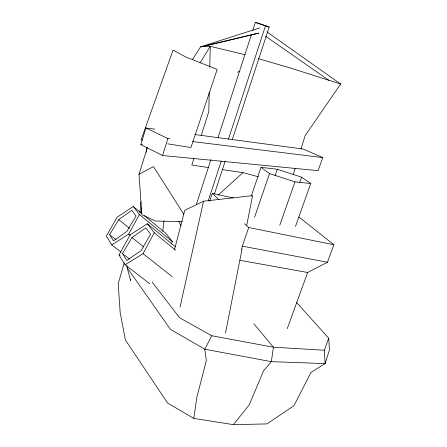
<?xml version="1.0" encoding="UTF-8"?>
<svg xmlns="http://www.w3.org/2000/svg" width="447" height="447" viewBox="0 0 447 447"><rect width="100%" height="100%" fill="white"/><g stroke="black" fill="none" stroke-linecap="round" stroke-linejoin="round"><path stroke-width="0.67" d="M209.23 92.149L208.799 111.605L201.251 135.363M209.783 67.139L210.246 46.298L200.591 46.806L192.339 59.758M139.844 212.699L141.012 201.586M146.191 152.276L146.895 147.504M141.001 212.783L141.498 207.944M162.775 231.283L163.937 220.907M328.713 338.239L329.422 349.979L325.131 363.595L311.006 372.385L293.947 405.72L266.904 423.912L233.401 424.65L193.819 418.42L196.881 397.109L206.352 360.623L204.787 349.219L211.766 335.753L273.441 347.218L324.304 350.219L328.713 338.239L296.663 302.585M225.523 332.981L242.073 248.918M246.783 224.992L252.566 195.607L203.536 201.211L184.773 210.291L174.621 249.214M180.057 307.117L203.536 201.211M241.592 249.499L242.341 246.152L248.7 227.529L244.649 223.735M124.21 262.858L118.226 283.638L120.17 312.565L125.411 340.033L167.619 403.06L193.819 418.42M194.875 134.541L303.155 149.052L322.773 157.579L318.124 170.665L162.591 155.506L140.866 144.638L145.912 127.976L154.88 129.177M293.221 174.509L295.059 168.502M300.976 149.153L305.055 135.81L340.631 84.008L266.814 31.804M162.591 155.506L167.848 138.531L169.927 138.788M182.354 221.684L155.193 220.997L141.816 214.638L139.023 174.302L147.281 147.767M193.914 158.456L191.819 165.06L208.866 167.586M196.3 204.704L210.911 159.613M217.996 137.732L251.298 34.95M252.801 30.307L255.377 22.35L269.206 27.01L232.25 139.632M208.257 200.854L221.265 161.065M228.423 139.185L265.512 25.786L255.377 22.35M209.71 201.161L212.258 193.378L233.256 197.976M214.42 193.953L225.076 161.496M251.253 196.188L261.037 167.323L277.296 169.268L301.552 177.174L310.721 183.493L295.495 226.411M254.6 217.203L269.519 173.587L261.037 167.323M275.034 175.85L277.296 169.268M279.777 225.282L294.975 181.868L310.721 183.493M299.708 182.415L301.552 177.174M287.27 328.601L307.642 272.491L327.439 262.249L333.881 244.744L299.009 217.08M171.167 244.062L172.419 241.643L165.636 233.161L144.431 215.683M125.11 264.792L143.051 253.656L154.237 232.747L147.365 223.791L130.088 234.865L119.019 254.969L125.11 264.792L149.857 283.784M111.817 244.917L128.647 234.111L139.442 214.549L133.295 206.508L117.053 217.242L106.369 236.094L111.817 244.917L121.087 252.108M122.461 253.605L131.943 237.558L145.828 227.903L150.583 234.228L141.017 250.706L126.775 260.428L122.461 253.605L129.569 259.115M109.593 234.731L118.718 219.661L131.776 210.347L136.033 216.024L126.825 231.468L113.449 240.855L109.593 234.731L116.159 239.871M200.06 62.893L210.246 46.298L245.012 54.735M233.401 424.65L249.236 404.853L263.601 370.747L271.346 361.651L273.441 347.218L253.795 323.745M218.119 195.132L242.956 172.637L258.4 176.761M139.023 174.302L153.477 166.602L183.762 214.202M259.668 27.921L200.591 46.806L258.718 33.117L202.737 46.695M237.284 72.218L239.905 71.386M140.866 144.638L142.252 144.789M192.752 141.593L322.773 157.579M142.47 140.073L141.107 139.877L173.045 50.081L185.812 57.009L217.192 69.419L190.919 147.527L167.692 143.833M222.505 169.609L242.956 172.637M239.877 260.316L307.642 272.491M242.341 246.152L327.439 262.249M248.7 227.529L333.881 244.744M258.271 58.613L290.103 67.916L340.631 84.008M269.519 173.587L294.975 181.868M265.512 25.786L269.206 27.01M145.912 127.976L167.848 138.531M211.766 335.753L179.593 317.783L152.153 282.04M265.568 36.229L328.78 80.236M119.019 254.969L120.114 255.813M143.051 253.656L172.218 276.676M131.943 237.558L143.761 246.962M128.647 234.111L130.278 235.407M118.718 219.661L129.474 228.294M154.237 232.747L175.66 250.231M147.365 223.791L175.621 246.934M139.442 214.549L172.419 241.643M133.295 206.508L141.777 213.498M212.258 193.378L218.84 199.546M126.965 265.775L127.194 267.837L170.53 329.456L204.787 349.219L271.346 361.651L325.131 363.595L324.304 350.219M178.817 221.466L181.069 225.69M127.194 267.837L130.63 280.52L130.485 279.14"/></g></svg>
